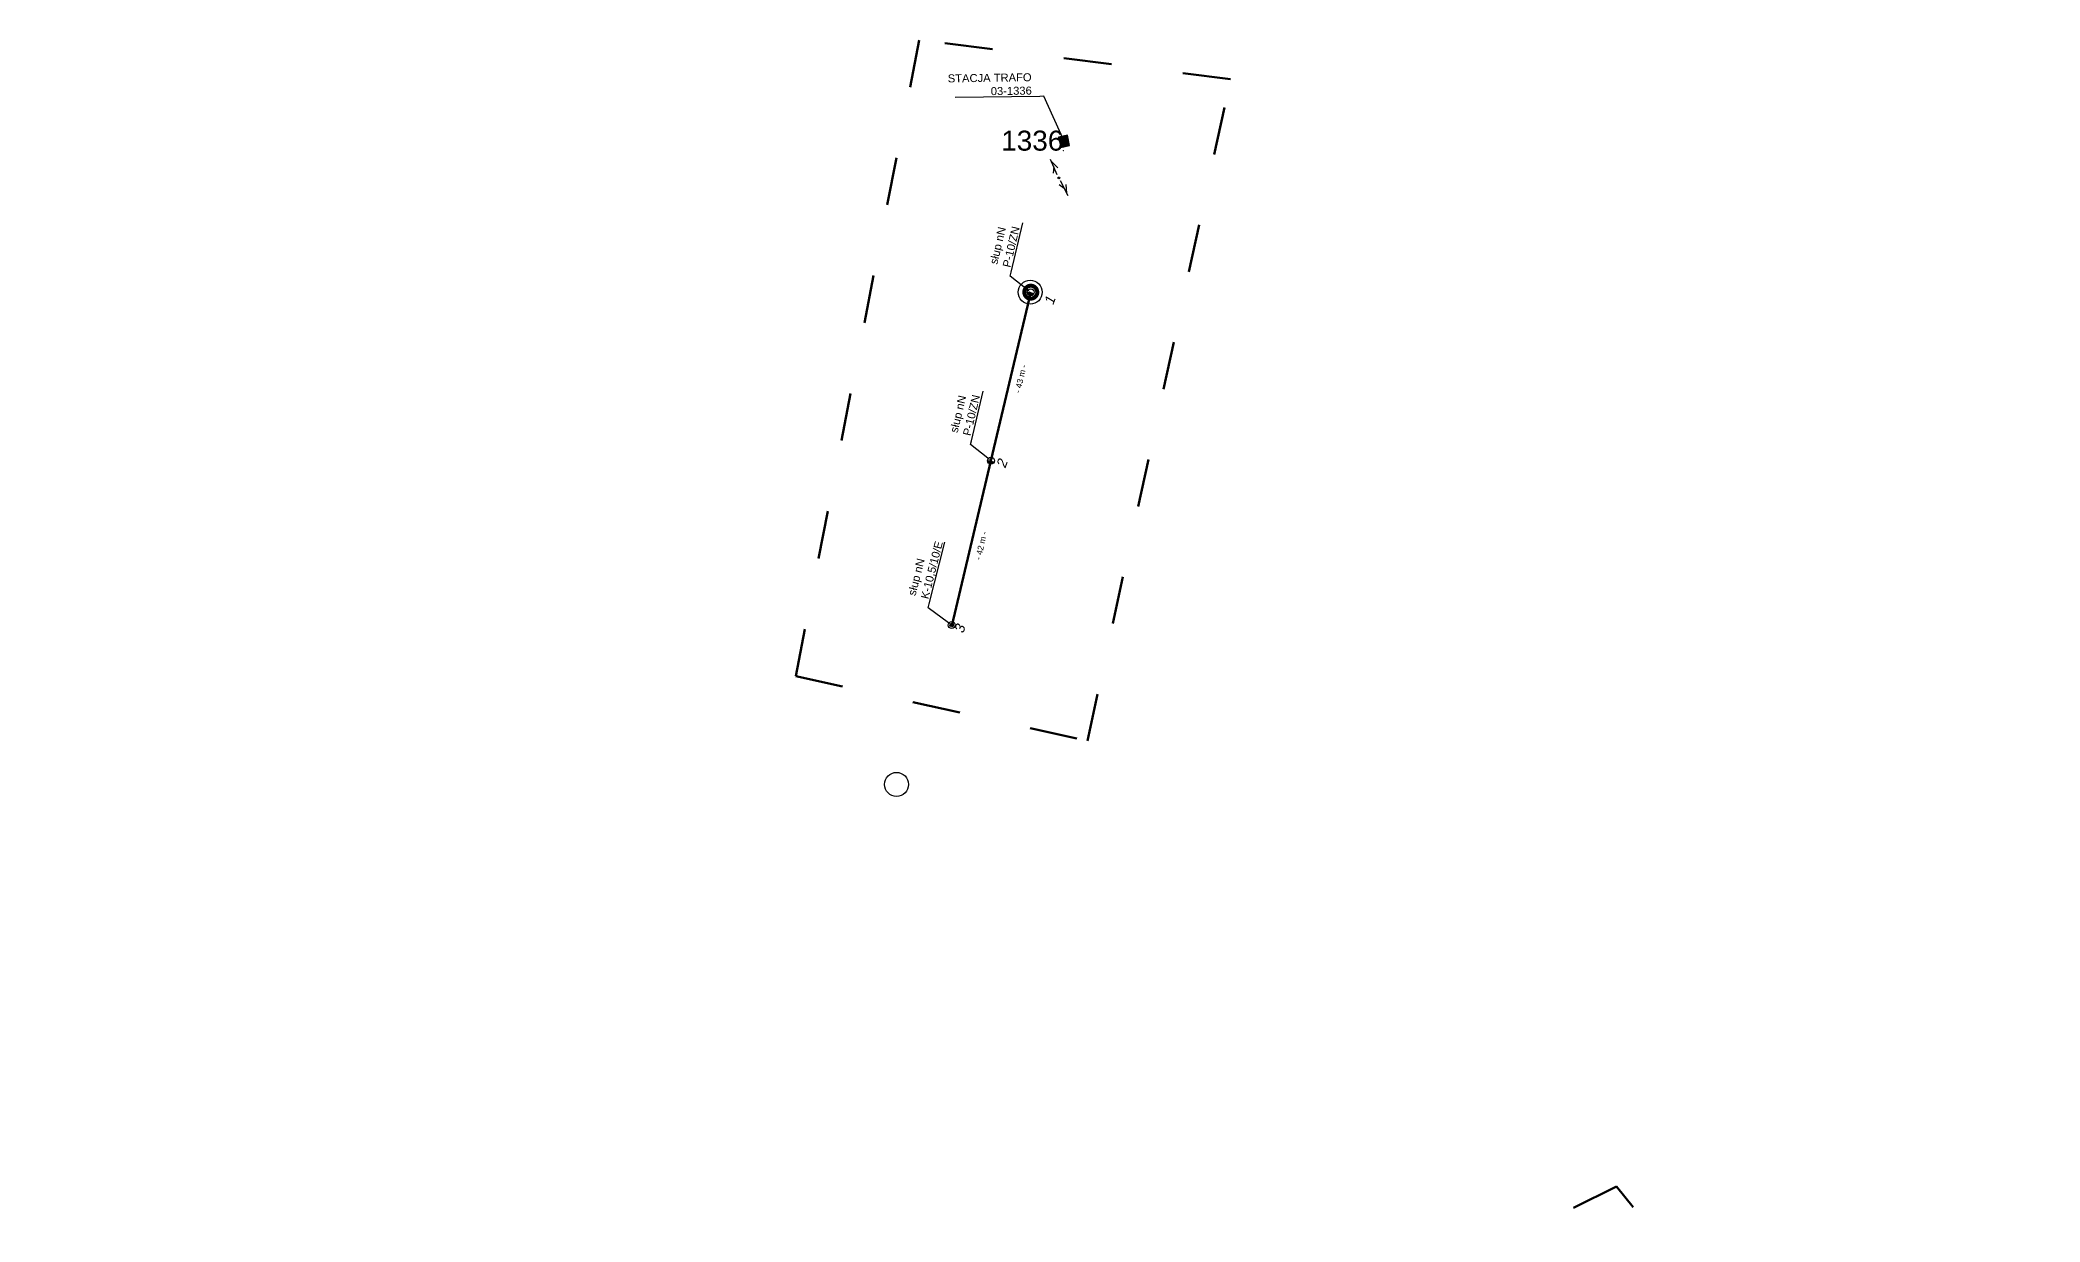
# Model space of a CAD drawing. Header units: metres. Extents: x 5772289 to 7530543, y 5762751 to 5793884.
# Drawn here: x 7527309.9 to 7527809.9, y 5787586.5 to 5787882 of the extents above; entities that cross this region are included whole.
import ezdxf
from ezdxf import colors
from ezdxf.entities.mleader import LeaderData, LeaderLine
from ezdxf.enums import TextEntityAlignment as Align
from ezdxf.math import Vec2, Vec3

# ---------------------------------------------------------------- set-up
doc = ezdxf.new("R2010")
doc.units = ezdxf.units.M
doc.linetypes.add('GCAD_ISO03W100', pattern=[30, 12, -18])
for name, color, linetype, lineweight in [('!tele', 30, 'Continuous', 50), ('!trafo', 6, 'GCAD_ISO03W100', 50), ('00_Mufa', 3, 'Continuous', 30), ('00_rurka', 30, 'Continuous', 30), ('_MM LINIA Sn', 40, 'Continuous', 30), ('_numery', 7, 'Continuous', 40), ('trafo otwock2|Survey_Point_Text_Name', 7, 'Continuous', 0)]:
    doc.layers.add(name, color=color, linetype=linetype, lineweight=lineweight)
doc.layers.add('_arkusze model', color=7, linetype='Continuous', lineweight=50, plot=False)
for name, color, linetype in [('_MM mufy', 3, 'Continuous'), ('_MM opisy', 7, 'Continuous'), ('_MM slupy', 5, 'Continuous'), ('_mm trafo', 3, 'Continuous'), ('DIM', 7, 'Continuous')]:
    doc.layers.add(name, color=color, linetype=linetype)
doc.styles.get("Standard").update_dxf_attribs({"font": 'arial.ttf'})
doc.dimstyles.new('opis linie', dxfattribs={"dimtxt": 1.5, "dimasz": 0.18, "dimexe": 0.18, "dimexo": 0.0625, "dimgap": 2.5, "dimtad": 4, "dimdec": 0, "dimzin": 0, "dimdsep": 46, "dimtxsty": 'Standard', "dimcen": 0.09, "dimse1": 1, "dimse2": 1, "dimsd1": 1, "dimsd2": 1, "dimclrt": 256, "dimadec": 0, "dimazin": 0, "dimtfac": 1, "dimtdec": 0, "dimtofl": 0, "dimtmove": 0, "dimatfit": 3, "dimfxl": 1, "dimtfill": 1, "dimtolj": 1, "dimtzin": 0, "dimarcsym": 0})

# ---------------------------------------------------------------- blocks, each defined once
blk = doc.blocks.new('trafo')
at = {"layer": '_mm trafo'}
h = blk.add_hatch(color=256, dxfattribs=at)
h.dxf.hatch_style = 1
h.paths.add_polyline_path([(-1.15, 1.02), (-0.52, -1.51), (1.64, -0.96), (1.01, 1.59)])
at = {"layer": '_MM LINIA Sn', "color": 2, "lineweight": 60}
for p, q in [((0.58, 0.02), (-0.43, 0.9)), ((-0.32, -0.23), (0.58, 0.02)), ((0.58, -0.92), (-0.32, -0.23)), ((0.55, -0.72), (0.41, -0.9)), ((0.41, -0.9), (0.58, -0.92)), ((0.58, -0.92), (0.55, -0.72))]:
    blk.add_line(p, q, dxfattribs=at)
at = {"layer": '_mm trafo', "flags": 128}
blk.add_lwpolyline([(-0.52, -1.52), (1.64, -0.96), (0.98, 1.58), (-1.17, 0.99), (-0.52, -1.52)], close=True, dxfattribs=at)
blk = doc.blocks.new('ZN')
at = {"layer": '_MM slupy', "transparency": 33554687}
h = blk.add_hatch(color=256, dxfattribs=at)
h.dxf.hatch_style = 1
h.paths.add_polyline_path([(0, -0.86), (0, 0.86, 1)])
at = {"layer": '_MM slupy'}
blk.add_circle((0, 0), 0.857, dxfattribs=at)
blk = doc.blocks.new('trafo otwock2|NULL-flatten-1165')
at = {"color": 2, "linetype": 'Continuous', "lineweight": 0}
blk.add_point((0, 0), dxfattribs=at)
blk = doc.blocks.new('trafo otwock2-flatten-1')
at = {"layer": '!tele'}
blk.add_blockref('trafo otwock2|NULL-flatten-1165', (7527565.72164, 5787854.30631), dxfattribs=at)
at = {"layer": 'trafo otwock2|Survey_Point_Text_Name', "color": 3, "linetype": 'Continuous', "lineweight": 53}
blk.add_text('1336', height=5, dxfattribs=at).set_placement((7527565.72164, 5787854.30631), align=Align.RIGHT)
blk = doc.blocks.new('*D3208')
at = {"layer": 'DIM', "insert": (7527555.04, 5787797.26), "char_height": 1.5, "attachment_point": 5, "rotation": 76.7284, "bg_fill": 3, "box_fill_scale": 1.1, "bg_fill_color": 9, "bg_fill_true_color": 13158600, "bg_fill_transparency": 0}
blk.add_mtext('\\A1;- 43 m -', dxfattribs=at)
blk = doc.blocks.new('*D3209')
at = {"layer": 'DIM', "insert": (7527545.18, 5787755.57), "char_height": 1.5, "attachment_point": 5, "rotation": 76.6876, "bg_fill": 3, "box_fill_scale": 1.1, "bg_fill_color": 9, "bg_fill_true_color": 13158600, "bg_fill_transparency": 0}
blk.add_mtext('\\A1;- 42 m -', dxfattribs=at)
blk = doc.blocks.new('E')
at = {"layer": '_MM slupy'}
h = blk.add_hatch(color=256, dxfattribs=at)
h.dxf.hatch_style = 1
h.paths.add_polyline_path([(0.27, 0.37, 1), (-0.27, -0.37, 1)])
for radius in [0.857, 0.457]:
    blk.add_circle((0, 0), radius, dxfattribs=at)
blk = doc.blocks.new('mufa')
at = {"layer": '_MM mufy'}
h = blk.add_hatch(color=256, dxfattribs=at)
h.dxf.hatch_style = 1
h.paths.add_polyline_path([(2.15, 0.12, 1), (-2.1, -0.05, 1)])
h.paths.add_polyline_path([(-1.1, -0.01, -1), (1.15, 0.08, -1)], flags=16)
h.paths.add_polyline_path([(-0.83, 0, -1), (0.88, 0.07, -1)], flags=0)
blk = doc.blocks.new('q')
at = {"layer": '_MM slupy'}
blk.add_blockref('ZN', (0, 0), dxfattribs=at)
at = {"layer": '_MM opisy'}
ml = blk.add_multileader_mtext('Standard', dxfattribs=at)
ml.set_content('\\pxql;słup nN\\PP-10/ZN', color=256)
ml.set_leader_properties()
ml.build(insert=Vec2(0, 0))
ml.multileader.update_dxf_attribs({"has_text_frame": 1, "text_left_attachment_type": 5, "text_right_attachment_type": 5, "dogleg_length": 1, "arrow_head_size": 1})
ctx = ml.context
ctx.base_point, ctx.char_height, ctx.arrow_head_size, ctx.landing_gap_size, ctx.plane_origin = Vec3(3.75, 5.9), 2, 1, 1, Vec3(1.72, -1.42)
ctx.left_attachment, ctx.right_attachment = 5, 5
notes = []
notes.append((ctx, [(0, (1, 1, 0), (2.75, 5.9), (1, 0), 1, [(0, [(0, 0), (2.75, 5.9)], 0, [])])]))
ctx.mtext.insert, ctx.mtext.flow_direction = Vec3(4.75, 11.7), 5
ctx.mtext.has_bg_fill, ctx.mtext.bg_color, ctx.mtext.bg_scale_factor, ctx.mtext.bg_transparency, ctx.mtext.use_window_bg_color = 1, -1023410175, 1, 0, 1
for ctx, leaders in notes:
    for number, flags, end, landing, length, lines in leaders:
        leader = LeaderData()
        leader.index, (leader.has_last_leader_line, leader.has_dogleg_vector, leader.attachment_direction) = number, flags
        leader.last_leader_point, leader.dogleg_vector, leader.dogleg_length = Vec3(end), Vec3(landing), length
        for number, points, colour, breaks in lines:
            line = LeaderLine()
            line.index, line.vertices, line.color, line.breaks = number, Vec3.list(points), colors.encode_raw_color(colour), breaks
            leader.lines.append(line)
        ctx.leaders.append(leader)

msp = doc.modelspace()

# ---------------------------------------------------------------- linework, layer by layer
at = {"layer": '!trafo'}
msp.add_lwpolyline([(7527529.7, 5787881.96), (7527498.84, 5787722.95), (7527571.75, 5787706.75), (7527607.53, 5787872.15)], close=True, dxfattribs=at)
msp.add_lwpolyline([(7527145.73, 5787118.64), (7527435.17, 5787115.27), (7527466.99, 5787194.19), (7527751.2, 5787167.86), (7527754.62, 5787019.56), (7527789.7, 5787019.83), (7527809.89, 5787185.7), (7527453.53, 5787225.94), (7527460.87, 5787286.88), (7527454.12, 5787411.35), (7527664.24, 5787513.03), (7527726.83, 5787566.72), (7527704.04, 5787595.41), (7527633.7, 5787560.37), (7527526.95, 5787505.09), (7527462.39, 5787486.95), (7527047.63, 5787505.52)], dxfattribs=at)
at = {"layer": '00_Mufa'}
for centre in [(7527557.45, 5787818.92), (7527524.03, 5787695.89)]:
    msp.add_circle(centre, 3, dxfattribs=at)
at = {"layer": '00_rurka'}
for points in [[(7527564.22, 5787848.25), (7527562.53, 5787852.11)], [(7527562.82, 5787851.49), (7527564.37, 5787850.04)], [(7527563.31, 5787850.28), (7527563.16, 5787848.7)], [(7527565.96, 5787844.84), (7527564.65, 5787845.73)], [(7527564.97, 5787846.84), (7527566.87, 5787843.07)], [(7527566.57, 5787843.69), (7527566.45, 5787845.8)]]:
    msp.add_lwpolyline(points, dxfattribs=at)
msp.add_circle((7527564.62, 5787847.5), 0.215, dxfattribs=at)

# ---------------------------------------------------------------- block references
at = {"layer": '_arkusze model', "rotation": 357.3066721443945}
msp.add_blockref('trafo', (7527565.67, 5787856.6), dxfattribs=at)

# ---------------------------------------------------------------- next in the draw order: block references
at = {"rotation": 76.72838312273994}
for p in [(7527557.56, 5787818.89), (7527547.63, 5787776.79)]:
    msp.add_blockref('q', p, dxfattribs=at)

# ---------------------------------------------------------------- next in the draw order: leaders
at = {"layer": '_mm trafo', "color": 3}
ml = msp.add_multileader_mtext('Standard', dxfattribs=at)
ml.set_content('STACJA TRAFO\\P03-1336', color=3)
ml.set_leader_properties()
ml.build(insert=Vec2(0, 0))
ml.multileader.update_dxf_attribs({"has_text_frame": 1, "text_left_attachment_type": 5, "text_right_attachment_type": 5, "dogleg_length": 1, "arrow_head_size": 1.5})
ctx = ml.context
ctx.base_point, ctx.char_height, ctx.arrow_head_size, ctx.plane_origin, ctx.plane_x_axis, ctx.plane_y_axis = Vec3(7527535.15, 5787867.51), 2, 1.5, Vec3(7527569.81, 5787824.5), Vec3(0.999891, 0.014731), Vec3(-0.014731, 0.999891)
ctx.left_attachment, ctx.right_attachment, ctx.text_align_type, ctx.attachment_type = 5, 5, 2, 2
notes = []
notes.append((ctx, [(0, (1, 1, 0), (7527560.85, 5787867.89), (-0.999891, -0.014731), 1, [(0, [(7527566.58, 5787855.31)], 0, [])])]))
ctx.mtext.insert, ctx.mtext.text_direction, ctx.mtext.rotation, ctx.mtext.alignment, ctx.mtext.flow_direction = Vec3(7527557.77, 5787873.66), Vec3(0.999891, 0.014731), 6.129723, 3, 5
ctx.mtext.has_bg_fill, ctx.mtext.bg_color, ctx.mtext.bg_scale_factor, ctx.mtext.bg_transparency, ctx.mtext.use_window_bg_color = 1, -1073741824, 1, 0, 1
for ctx, leaders in notes:
    for number, flags, end, landing, length, lines in leaders:
        leader = LeaderData()
        leader.index, (leader.has_last_leader_line, leader.has_dogleg_vector, leader.attachment_direction) = number, flags
        leader.last_leader_point, leader.dogleg_vector, leader.dogleg_length = Vec3(end), Vec3(landing), length
        for number, points, colour, breaks in lines:
            line = LeaderLine()
            line.index, line.vertices, line.color, line.breaks = number, Vec3.list(points), colors.encode_raw_color(colour), breaks
            leader.lines.append(line)
        ctx.leaders.append(leader)

# ---------------------------------------------------------------- next in the draw order: linework, layer by layer
at = {"layer": '!tele'}
msp.add_lwpolyline([(7527537.86, 5787735.5), (7527547.63, 5787776.79), (7527557.56, 5787818.89)], dxfattribs=at)

# ---------------------------------------------------------------- next in the draw order: block references
msp.add_blockref('trafo otwock2-flatten-1', (0, 0), dxfattribs=at)

# ---------------------------------------------------------------- next in the draw order: dimensions: what is measured, and where the dimension line sits
at = {"layer": 'DIM'}
dim = msp.add_aligned_dim(p1=(7527557.56, 5787818.89), p2=(7527547.63, 5787776.79), distance=-0.75, dimstyle='opis linie', override={"dimpost": '- <> m -'}, dxfattribs=at)
dim.commit()
dim.dimension.update_dxf_attribs({"geometry": '*D3208', "text_midpoint": (7527555.04, 5787797.26)})

# ---------------------------------------------------------------- next in the draw order: block references
at = {"color": 5, "lineweight": 70}
msp.add_blockref('mufa', (7527557.56, 5787818.89), dxfattribs=at)

# ---------------------------------------------------------------- next in the draw order: texts
at = {"layer": '_numery', "oblique": 10}
msp.add_text('1', height=2.5, rotation=69.3768, dxfattribs=at).set_placement((7527563.15, 5787815.52))

# ---------------------------------------------------------------- next in the draw order: dimensions: what is measured, and where the dimension line sits
at = {"layer": 'DIM'}
dim = msp.add_aligned_dim(p1=(7527547.63, 5787776.79), p2=(7527537.86, 5787735.5), distance=-0.75, dimstyle='opis linie', override={"dimpost": '- <> m -'}, dxfattribs=at)
dim.commit()
dim.dimension.update_dxf_attribs({"geometry": '*D3209', "text_midpoint": (7527545.18, 5787755.57)})

# ---------------------------------------------------------------- next in the draw order: texts
at = {"layer": '_numery', "oblique": 10}
msp.add_text('2', height=2.5, rotation=69.3768, dxfattribs=at).set_placement((7527551.18, 5787774.73))

# ---------------------------------------------------------------- next in the draw order: leaders
at = {"layer": '_MM opisy'}
ml = msp.add_multileader_mtext('Standard', dxfattribs=at)
ml.set_content('\\pxql;słup nN\\PK-10,5/10/E', color=256)
ml.set_leader_properties()
ml.build(insert=Vec2(0, 0))
ml.multileader.update_dxf_attribs({"has_text_frame": 1, "text_left_attachment_type": 5, "text_right_attachment_type": 5, "dogleg_length": 1, "arrow_head_size": 1})
ctx = ml.context
ctx.base_point, ctx.char_height, ctx.arrow_head_size, ctx.landing_gap_size, ctx.plane_origin, ctx.plane_x_axis, ctx.plane_y_axis = Vec3(7527532.15, 5787741), 2, 1, 1, Vec3(7527539.62, 5787737.04), Vec3(0.247186, 0.968968), Vec3(-0.968968, 0.247186)
ctx.left_attachment, ctx.right_attachment = 5, 5
notes = []
notes.append((ctx, [(0, (1, 1, 0), (7527531.9, 5787740.03), (0.247186, 0.968968), 1, [(0, [(7527537.82, 5787735.73)], 0, [])])]))
ctx.mtext.insert, ctx.mtext.text_direction, ctx.mtext.flow_direction = Vec3(7527526.81, 5787743.4), Vec3(0.247186, 0.968968), 5
ctx.mtext.has_bg_fill, ctx.mtext.bg_color, ctx.mtext.bg_scale_factor, ctx.mtext.bg_transparency, ctx.mtext.use_window_bg_color = 1, -1023410175, 1, 0, 1
for ctx, leaders in notes:
    for number, flags, end, landing, length, lines in leaders:
        leader = LeaderData()
        leader.index, (leader.has_last_leader_line, leader.has_dogleg_vector, leader.attachment_direction) = number, flags
        leader.last_leader_point, leader.dogleg_vector, leader.dogleg_length = Vec3(end), Vec3(landing), length
        for number, points, colour, breaks in lines:
            line = LeaderLine()
            line.index, line.vertices, line.color, line.breaks = number, Vec3.list(points), colors.encode_raw_color(colour), breaks
            leader.lines.append(line)
        ctx.leaders.append(leader)

# ---------------------------------------------------------------- next in the draw order: block references
at = {"rotation": 75.68895873748485}
msp.add_blockref('E', (7527537.82, 5787735.73), dxfattribs=at)

# ---------------------------------------------------------------- next in the draw order: texts
at = {"layer": '_numery', "oblique": 10}
msp.add_text('3', height=2.5, rotation=69.3768, dxfattribs=at).set_placement((7527540.65, 5787733.46))

doc.saveas('drawing.dxf')
